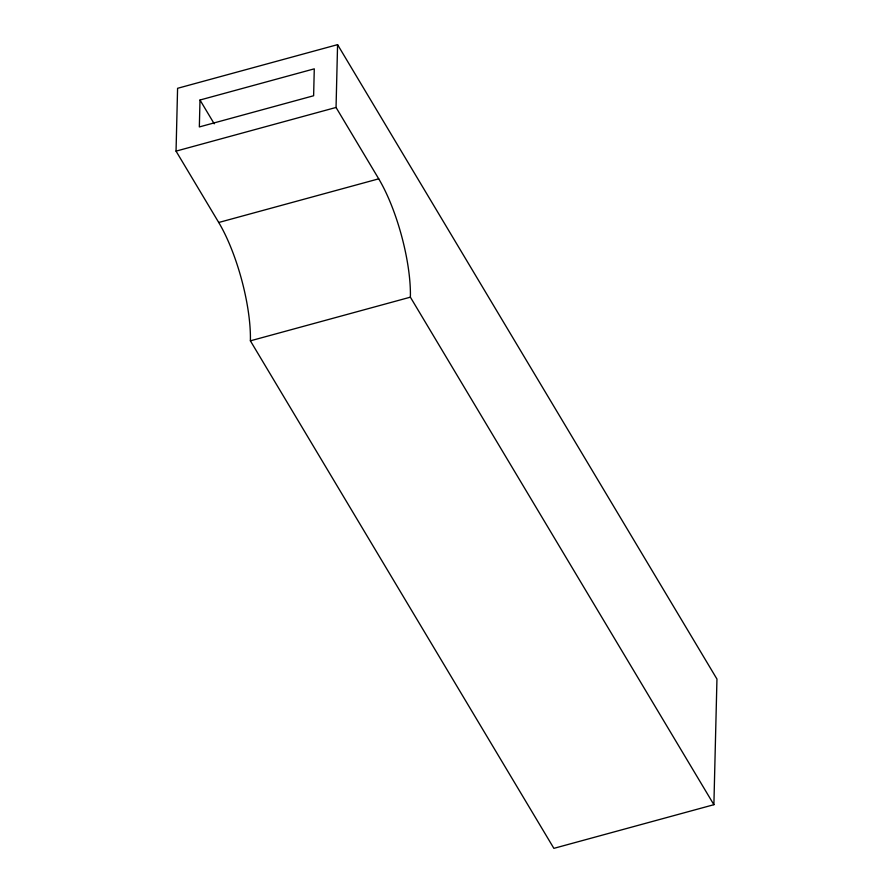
<?xml version="1.0" encoding="UTF-8"?>
<svg xmlns="http://www.w3.org/2000/svg" width="893" height="893" viewBox="0 0 893 893"><rect width="100%" height="100%" fill="white"/><g stroke="black" fill="none" stroke-linecap="round" stroke-linejoin="round"><path stroke-width="1.34" d="M176.044 151.129L177.584 88.307L337.576 44.65L716.956 679.06L713.887 804.693L553.883 848.35L250.386 340.825A86.621 25.06 74.7 0 0 218.729 222.491L176.044 151.129L336.047 107.461L337.576 44.65M199.999 100.016L199.34 126.94L313.622 95.752L314.28 68.839L199.999 100.016L214.231 123.814M218.729 222.491L378.721 178.834A86.621 25.06 74.7 0 1 410.378 297.168L713.887 804.693M250.386 340.825L410.378 297.168M336.047 107.461L378.721 178.834"/></g></svg>
